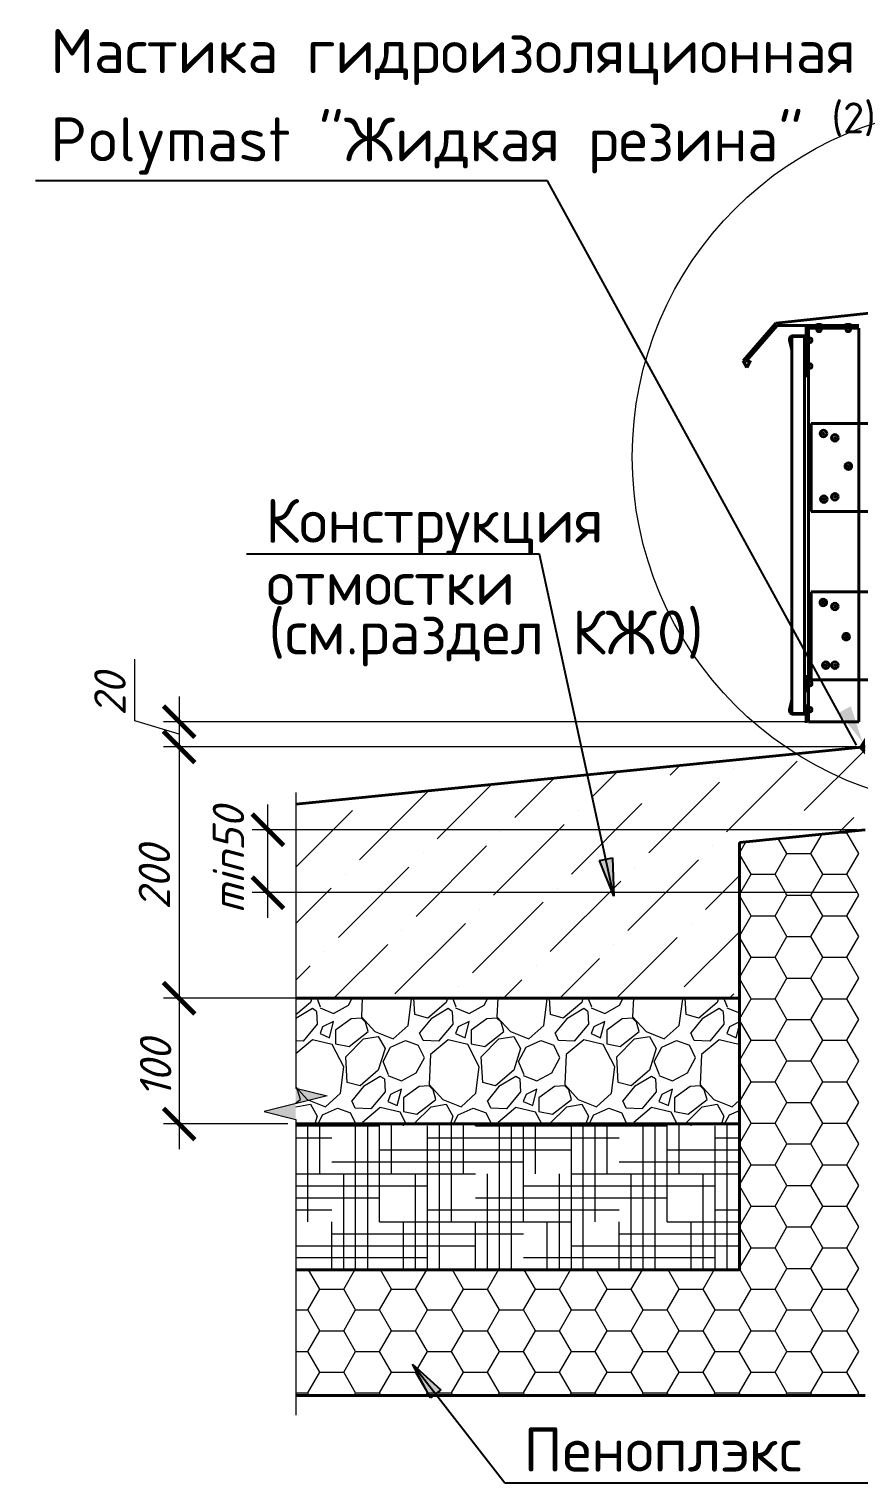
# Model space of a CAD drawing. Header units: millimetres. Extents: x -3689 to 2955806, y -724709 to -635850.
# Drawn here: x 2944629 to 2945289, y -718105 to -716949 of the extents above; entities that cross this region are included whole.
import ezdxf
from ezdxf import colors
from ezdxf.entities.mleader import LeaderData, LeaderLine
from ezdxf.math import Vec2, Vec3

# ---------------------------------------------------------------- set-up
doc = ezdxf.new("R2010")
doc.units = ezdxf.units.MM
for name, color, linetype, lineweight in [('0_текст', 7, 'Continuous', 0), ('_PP_Hatch', 9, 'Continuous', 9), ('_PP_Primary Line Continuous', 3, 'Continuous', 40), ('_Выноска', 7, 'Continuous', 15), ('Стены сечение', 7, 'Continuous', 40), ('Штрих Железобетон', 7, 'Continuous', 15), ('Штрих Мин. Вата', 40, 'Continuous', 15)]:
    doc.layers.add(name, color=color, linetype=linetype, lineweight=lineweight)
doc.layers.add('S-WALL-PATT', color=181, linetype='Continuous')
doc.styles.add('PDF ISOCPEUR', font='isocpeur.ttf')
doc.styles.add('SPDS', font='isocpeui.ttf')

# ---------------------------------------------------------------- blocks, each defined once
blk = doc.blocks.new('_Open90')
at = {"color": 0, "linetype": 'ByBlock', "lineweight": -2}
for p, q in [((-0.5, 0.5), (0, 0)), ((0, 0), (-1, 0)), ((0, 0), (-0.5, -0.5))]:
    blk.add_line(p, q, dxfattribs=at)

msp = doc.modelspace()

# ---------------------------------------------------------------- hatches: boundary and pattern name
for points in [[(2945291.8, -717516.5), (2945272.9, -717492.6), (2945282.2, -717487.5)], [(2945094, -717638.5), (2945082.4, -717610.3), (2945092.8, -717608.1)], [(2944933.8, -718010.8), (2944956.4, -718031.2), (2944948, -718037.7)]]:
    msp.add_hatch(color=256).paths.add_polyline_path(points, flags=0)
at = {"layer": '_Выноска', "true_color": 0xffffff}
msp.add_hatch(color=7, dxfattribs=at).paths.add_polyline_path([(2944841, -717571.1), (2944841, -717791.3), (2944866, -717797.5), (2944816, -717810), (2944841, -717816.3), (2944841, -718036.5), (2944841, -718036.5), (2944841, -717571.1)], flags=0)
at = {"layer": 'S-WALL-PATT'}
h = msp.add_hatch(color=7, dxfattribs=at)
h.dxf.hatch_style = 1
edge = h.paths.add_edge_path()
edge.add_line((2945288.5, -717520.5), (2945293.5, -717526))
edge.add_line((2945293.5, -717526), (2945293.6, -717512.4))
edge.add_arc((2945274, -717505.7), 20.7, 314.3226, 341.0309, ccw=False)

# ---------------------------------------------------------------- linework, layer by layer
for p, q in [((2945034.9, -717366.5), (2944801.9, -717366.5)), ((2945094, -717638.5), (2945034.9, -717366.5)), ((2945082.4, -717610.3), (2945092.8, -717608.1)), ((2945092.8, -717608.1), (2945094, -717638.5)), ((2945094, -717638.5), (2945082.4, -717610.3)), ((2944933.8, -718010.8), (2945007.1, -718105.3)), ((2944933.8, -718010.8), (2944956.4, -718031.2)), ((2944948, -718037.7), (2944933.8, -718010.8)), ((2944956.4, -718031.2), (2944948, -718037.7)), ((2945007.1, -718105.3), (2945346.6, -718105.3))]:
    msp.add_line(p, q)
for points in [[(2945041.2, -717069.7), (2944634.1, -717069.7)], [(2945286.8, -717518.4), (2945041.2, -717069.7)]]:
    msp.add_lwpolyline(points)
at = {"color": 0, "linetype": 'ByBlock', "const_width": 3.75}
for points in [[(2944760.8, -717512.3), (2944735.8, -717487.3)], [(2944760.8, -717532.3), (2944735.8, -717507.3)], [(2944735.8, -717507.3), (2944760.8, -717532.3)], [(2944831.4, -717598.3), (2944806.4, -717573.3)], [(2944806.4, -717623.3), (2944831.4, -717648.3)], [(2944735.8, -717707.3), (2944760.8, -717732.3)], [(2944760.8, -717732.3), (2944735.8, -717707.3)], [(2944735.8, -717807.3), (2944760.8, -717832.3)]]:
    msp.add_lwpolyline(points, dxfattribs=at)
at = {"layer": '_PP_Hatch', "linetype": 'Continuous', "ltscale": 20}
for p, q in [((2945245.3, -717570.5), (2945293.7, -717522.1)), ((2945138.6, -717542.4), (2945146.4, -717534.7)), ((2945183.5, -717587.3), (2945239.7, -717531.2)), ((2945189.2, -717536.8), (2945189.2, -717536.8)), ((2944953.4, -717592.9), (2944996.6, -717549.8)), ((2945015.2, -717576.1), (2945046.5, -717544.8)), ((2945076.9, -717559.3), (2945096.4, -717539.7)), ((2945121.8, -717604.2), (2945177.9, -717548)), ((2944891.7, -717609.8), (2944946.6, -717554.8)), ((2944841, -717615.5), (2944886.1, -717570.5)), ((2945060.1, -717621), (2945116.2, -717564.9)), ((2945065.7, -717570.5), (2945065.7, -717570.5)), ((2944998.3, -717637.8), (2945054.5, -717581.7)), ((2945234.1, -717581.7), (2945234.1, -717581.7)), ((2945272.7, -717587.9), (2945284.6, -717576.1)), ((2945003.9, -717587.3), (2945003.9, -717587.3)), ((2945222.8, -717593), (2945222.8, -717592.9)), ((2944936.6, -717654.7), (2944992.7, -717598.5)), ((2944942.2, -717604.2), (2944942.2, -717604.2)), ((2945172.3, -717598.5), (2945172.3, -717598.5)), ((2944874.9, -717671.5), (2944931, -717615.4)), ((2945105, -717665.9), (2945161.1, -717609.8)), ((2945110.6, -717615.4), (2945110.6, -717615.4)), ((2944880.5, -717621), (2944880.5, -717621)), ((2945043.2, -717682.7), (2945099.4, -717626.6)), ((2945166.7, -717649.1), (2945193.7, -717622.1)), ((2944841, -717660.4), (2944869.2, -717632.2)), ((2945048.8, -717632.2), (2945048.8, -717632.2)), ((2944981.5, -717699.6), (2945037.6, -717643.4)), ((2944987.1, -717649.1), (2944987.1, -717649.1)), ((2944919.8, -717716.4), (2944975.9, -717660.3)), ((2944925.4, -717665.9), (2944925.4, -717665.9)), ((2945155.5, -717660.3), (2945155.5, -717660.3)), ((2944871.4, -717719.8), (2944914.1, -717677.1)), ((2945093.7, -717677.1), (2945093.7, -717677.1)), ((2945095.9, -717719.8), (2945144.3, -717671.5)), ((2945149.9, -717710.8), (2945193.7, -717667)), ((2944863.6, -717682.7), (2944863.6, -717682.7)), ((2945051, -717719.8), (2945082.5, -717688.3)), ((2944841, -717705.3), (2944852.4, -717694)), ((2945032, -717694), (2945032, -717694)), ((2944970.3, -717710.8), (2944970.3, -717710.8)), ((2945006.1, -717719.8), (2945020.8, -717705.2)), ((2944852.7, -717723.1), (2944841, -717733.1)), ((2944853.8, -717719.8), (2944852.7, -717723.1)), ((2944860.8, -717726.9), (2944858, -717719.8)), ((2944882.9, -717725.3), (2944885.9, -717719.8)), ((2944893.8, -717719.8), (2944893.2, -717734.5)), ((2944930.3, -717741.5), (2944933, -717720.5)), ((2944933, -717720.5), (2944932.7, -717719.8)), ((2944935.7, -717732.8), (2944935, -717719.8)), ((2944960.5, -717723.1), (2944946, -717735.5)), ((2944961.6, -717719.8), (2944960.5, -717723.1)), ((2944968.6, -717726.9), (2944965.8, -717719.8)), ((2944990.7, -717725.3), (2944993.7, -717719.8)), ((2945001.6, -717719.8), (2945000.9, -717734.5)), ((2945038.1, -717741.5), (2945040.8, -717720.5)), ((2945040.8, -717720.5), (2945040.5, -717719.8)), ((2945043.5, -717732.8), (2945042.8, -717719.8)), ((2945068.3, -717723.1), (2945053.7, -717735.5)), ((2945069.3, -717719.8), (2945068.3, -717723.1)), ((2945076.4, -717726.9), (2945073.5, -717719.8)), ((2945098.4, -717725.3), (2945101.4, -717719.8)), ((2945109.4, -717719.8), (2945108.7, -717734.5)), ((2945145.9, -717741.5), (2945148.6, -717720.5)), ((2945148.6, -717720.5), (2945148.2, -717719.8)), ((2945151.3, -717732.8), (2945150.6, -717719.8)), ((2945176, -717723.1), (2945161.5, -717735.5)), ((2945177.1, -717719.8), (2945176, -717723.1)), ((2945184.1, -717726.9), (2945181.3, -717719.8)), ((2945185.7, -717719.8), (2945189.2, -717716.4)), ((2944854.4, -717728), (2944841, -717736)), ((2944857.6, -717730.2), (2944854.4, -717728)), ((2944857.6, -717730.2), (2944858.1, -717740.4)), ((2944860.3, -717727.5), (2944871.1, -717731.8)), ((2944871.1, -717731.8), (2944882.9, -717725.3)), ((2944893.2, -717735.5), (2944885.1, -717736.1)), ((2944893.2, -717734.5), (2944903.9, -717746.3)), ((2944896.4, -717738.8), (2944893.2, -717735.5)), ((2944946, -717735.5), (2944935.7, -717732.8)), ((2944962.1, -717728), (2944948.7, -717736.1)), ((2944965.4, -717730.2), (2944962.1, -717728)), ((2944965.4, -717730.2), (2944965.9, -717740.4)), ((2944968.1, -717727.5), (2944978.8, -717731.8)), ((2944978.8, -717731.8), (2944990.7, -717725.3)), ((2945000.9, -717735.5), (2944992.8, -717736.1)), ((2945000.9, -717734.5), (2945011.7, -717746.3)), ((2945004.2, -717738.8), (2945000.9, -717735.5)), ((2945053.7, -717735.5), (2945043.5, -717732.8)), ((2945069.9, -717728), (2945056.4, -717736.1)), ((2945073.1, -717730.2), (2945069.9, -717728)), ((2945073.1, -717730.2), (2945073.7, -717740.4)), ((2945075.8, -717727.5), (2945086.6, -717731.8)), ((2945086.6, -717731.8), (2945098.4, -717725.3)), ((2945108.7, -717735.5), (2945100.6, -717736.1)), ((2945108.7, -717734.5), (2945119.5, -717746.3)), ((2945111.9, -717738.8), (2945108.7, -717735.5)), ((2945161.5, -717735.5), (2945151.3, -717732.8)), ((2945177.7, -717728), (2945164.2, -717736.1)), ((2945180.9, -717730.2), (2945177.7, -717728)), ((2945180.9, -717730.2), (2945181.4, -717740.4)), ((2945183.6, -717727.5), (2945193.7, -717731.5)), ((2944858.1, -717740.4), (2944846.8, -717753.9)), ((2944862.4, -717742.5), (2944860.3, -717747.9)), ((2944871.1, -717738.2), (2944862.4, -717742.5)), ((2944867.8, -717751.2), (2944871.1, -717738.2)), ((2944885.1, -717736.1), (2944872.7, -717745.2)), ((2944872.7, -717745.2), (2944872.7, -717756)), ((2944883.5, -717758.2), (2944898.5, -717746.3)), ((2944898.5, -717746.3), (2944896.4, -717738.8)), ((2944903.9, -717746.3), (2944918.5, -717752.2)), ((2944918.5, -717752.2), (2944930.3, -717741.5)), ((2944948.7, -717736.1), (2944939.5, -717747.4)), ((2944965.9, -717740.4), (2944954.6, -717753.9)), ((2944970.2, -717742.5), (2944968.1, -717747.9)), ((2944978.8, -717738.2), (2944970.2, -717742.5)), ((2944975.6, -717751.2), (2944978.8, -717738.2)), ((2944992.8, -717736.1), (2944980.4, -717745.2)), ((2944980.4, -717745.2), (2944980.4, -717756)), ((2944991.2, -717758.2), (2945006.3, -717746.3)), ((2945006.3, -717746.3), (2945004.2, -717738.8)), ((2945011.7, -717746.3), (2945026.2, -717752.2)), ((2945026.2, -717752.2), (2945038.1, -717741.5)), ((2945056.4, -717736.1), (2945047.3, -717747.4)), ((2945073.7, -717740.4), (2945062.3, -717753.9)), ((2945078, -717742.5), (2945075.8, -717747.9)), ((2945086.6, -717738.2), (2945078, -717742.5)), ((2945083.4, -717751.2), (2945086.6, -717738.2)), ((2945100.6, -717736.1), (2945088.2, -717745.2)), ((2945088.2, -717745.2), (2945088.2, -717756)), ((2945099, -717758.2), (2945114.1, -717746.3)), ((2945114.1, -717746.3), (2945111.9, -717738.8)), ((2945119.5, -717746.3), (2945134, -717752.2)), ((2945134, -717752.2), (2945145.9, -717741.5)), ((2945164.2, -717736.1), (2945155, -717747.4)), ((2945181.4, -717740.4), (2945170.1, -717753.9)), ((2945185.7, -717742.5), (2945183.6, -717747.9)), ((2945193.7, -717738.6), (2945185.7, -717742.5)), ((2945191.1, -717751.2), (2945193.7, -717741)), ((2944854.4, -717752.8), (2944841, -717764.1)), ((2944846.8, -717753.9), (2944841, -717753.6)), ((2944870, -717756.6), (2944854.4, -717752.8)), ((2944860.3, -717747.9), (2944867.8, -717751.2)), ((2944879.2, -717774.3), (2944870, -717756.6)), ((2944872.7, -717756), (2944883.5, -717758.2)), ((2944880.8, -717766.3), (2944894.8, -717752.2)), ((2944894.8, -717752.2), (2944906.6, -717750.1)), ((2944906.6, -717750.1), (2944912, -717759.8)), ((2944916.3, -717758.7), (2944928.2, -717753.3)), ((2944928.2, -717753.3), (2944938.4, -717757.1)), ((2944943.3, -717767.3), (2944938.4, -717757.1)), ((2944942.2, -717753.3), (2944939.5, -717747.4)), ((2944954.6, -717753.9), (2944942.2, -717753.3)), ((2944962.1, -717752.8), (2944948.1, -717764.6)), ((2944977.8, -717756.6), (2944962.1, -717752.8)), ((2944968.1, -717747.9), (2944975.6, -717751.2)), ((2944986.9, -717774.3), (2944977.8, -717756.6)), ((2944980.4, -717756), (2944991.2, -717758.2)), ((2944988.5, -717766.3), (2945002.5, -717752.2)), ((2945002.5, -717752.2), (2945014.4, -717750.1)), ((2945014.4, -717750.1), (2945019.8, -717759.8)), ((2945024.1, -717758.7), (2945035.9, -717753.3)), ((2945035.9, -717753.3), (2945046.2, -717757.1)), ((2945051, -717767.3), (2945046.2, -717757.1)), ((2945050, -717753.3), (2945047.3, -717747.4)), ((2945062.3, -717753.9), (2945050, -717753.3)), ((2945069.9, -717752.8), (2945055.9, -717764.6)), ((2945085.5, -717756.6), (2945069.9, -717752.8)), ((2945075.8, -717747.9), (2945083.4, -717751.2)), ((2945094.7, -717774.3), (2945085.5, -717756.6)), ((2945088.2, -717756), (2945099, -717758.2)), ((2945096.3, -717766.3), (2945110.3, -717752.2)), ((2945110.3, -717752.2), (2945122.2, -717750.1)), ((2945122.2, -717750.1), (2945127.5, -717759.8)), ((2945131.9, -717758.7), (2945143.7, -717753.3)), ((2945143.7, -717753.3), (2945153.9, -717757.1)), ((2945158.8, -717767.3), (2945153.9, -717757.1)), ((2945157.7, -717753.3), (2945155, -717747.4)), ((2945170.1, -717753.9), (2945157.7, -717753.3)), ((2945177.7, -717752.8), (2945163.6, -717764.6)), ((2945193.3, -717756.6), (2945177.7, -717752.8)), ((2945183.6, -717747.9), (2945191.1, -717751.2)), ((2945193.7, -717757.3), (2945193.3, -717756.6)), ((2944881.8, -717786.7), (2944880.8, -717766.3)), ((2944912, -717759.8), (2944906.6, -717777)), ((2944910.4, -717770), (2944916.3, -717758.7)), ((2944914.7, -717780.8), (2944910.4, -717770)), ((2944936.8, -717779.2), (2944943.3, -717767.3)), ((2944948.1, -717764.6), (2944947, -717788.3)), ((2944989.6, -717786.7), (2944988.5, -717766.3)), ((2945019.8, -717759.8), (2945014.4, -717777)), ((2945018.2, -717770), (2945024.1, -717758.7)), ((2945022.5, -717780.8), (2945018.2, -717770)), ((2945044.6, -717779.2), (2945051, -717767.3)), ((2945055.9, -717764.6), (2945054.8, -717788.3)), ((2945097.4, -717786.7), (2945096.3, -717766.3)), ((2945127.5, -717759.8), (2945122.2, -717777)), ((2945125.9, -717770), (2945131.9, -717758.7)), ((2945130.2, -717780.8), (2945125.9, -717770)), ((2945152.3, -717779.2), (2945158.8, -717767.3)), ((2945163.6, -717764.6), (2945162.6, -717788.3)), ((2944876.5, -717795.3), (2944879.2, -717774.3)), ((2944906.6, -717777), (2944892.1, -717789.4)), ((2944914.2, -717781.3), (2944925, -717785.6)), ((2944925, -717785.6), (2944936.8, -717779.2)), ((2944984.2, -717795.3), (2944986.9, -717774.3)), ((2945014.4, -717777), (2944999.8, -717789.4)), ((2945021.9, -717781.3), (2945032.7, -717785.6)), ((2945032.7, -717785.6), (2945044.6, -717779.2)), ((2945092, -717795.3), (2945094.7, -717774.3)), ((2945122.2, -717777), (2945107.6, -717789.4)), ((2945129.7, -717781.3), (2945140.5, -717785.6)), ((2945140.5, -717785.6), (2945152.3, -717779.2)), ((2944841, -717790.3), (2944850.1, -717800.2)), ((2944842.5, -717792.7), (2944841, -717791.2)), ((2944844.7, -717800.2), (2944842.5, -717792.7)), ((2944892.1, -717789.4), (2944881.8, -717786.7)), ((2944894.8, -717790), (2944885.6, -717801.3)), ((2944908.2, -717781.9), (2944894.8, -717790)), ((2944911.5, -717784), (2944908.2, -717781.9)), ((2944911.5, -717784), (2944912, -717794.3)), ((2944925, -717792.1), (2944916.3, -717796.4)), ((2944921.7, -717805), (2944925, -717792.1)), ((2944939, -717790), (2944926.6, -717799.1)), ((2944947, -717789.4), (2944939, -717790)), ((2944947, -717788.3), (2944957.8, -717800.2)), ((2944950.3, -717792.7), (2944947, -717789.4)), ((2944952.4, -717800.2), (2944950.3, -717792.7)), ((2944999.8, -717789.4), (2944989.6, -717786.7)), ((2945002.5, -717790), (2944993.4, -717801.3)), ((2945016, -717781.9), (2945002.5, -717790)), ((2945019.2, -717784), (2945016, -717781.9)), ((2945019.2, -717784), (2945019.8, -717794.3)), ((2945032.7, -717792.1), (2945024.1, -717796.4)), ((2945029.5, -717805), (2945032.7, -717792.1)), ((2945046.7, -717790), (2945034.3, -717799.1)), ((2945054.8, -717789.4), (2945046.7, -717790)), ((2945054.8, -717788.3), (2945065.6, -717800.2)), ((2945058, -717792.7), (2945054.8, -717789.4)), ((2945060.2, -717800.2), (2945058, -717792.7)), ((2945107.6, -717789.4), (2945097.4, -717786.7)), ((2945110.3, -717790), (2945101.1, -717801.3)), ((2945123.8, -717781.9), (2945110.3, -717790)), ((2945127, -717784), (2945123.8, -717781.9)), ((2945127, -717784), (2945127.5, -717794.3)), ((2945140.5, -717792.1), (2945131.9, -717796.4)), ((2945137.2, -717805), (2945140.5, -717792.1)), ((2945154.5, -717790), (2945142.1, -717799.1)), ((2945162.6, -717789.4), (2945154.5, -717790)), ((2945162.6, -717788.3), (2945173.3, -717800.2)), ((2945165.8, -717792.7), (2945162.6, -717789.4)), ((2945168, -717800.2), (2945165.8, -717792.7)), ((2944841, -717803), (2944844.7, -717800.2)), ((2944841, -717806.1), (2944852.7, -717804)), ((2944850.1, -717800.2), (2944864.6, -717806.1)), ((2944852.7, -717804), (2944858.1, -717813.7)), ((2944864.6, -717806.1), (2944876.5, -717795.3)), ((2944888.3, -717807.2), (2944885.6, -717801.3)), ((2944912, -717794.3), (2944900.7, -717807.7)), ((2944916.3, -717796.4), (2944914.2, -717801.8)), ((2944914.2, -717801.8), (2944921.7, -717805)), ((2944926.6, -717799.1), (2944926.6, -717809.9)), ((2944937.3, -717812.1), (2944952.4, -717800.2)), ((2944948.7, -717806.1), (2944960.5, -717804)), ((2944957.8, -717800.2), (2944972.4, -717806.1)), ((2944960.5, -717804), (2944965.9, -717813.7)), ((2944972.4, -717806.1), (2944984.2, -717795.3)), ((2944996.1, -717807.2), (2944993.4, -717801.3)), ((2945019.8, -717794.3), (2945008.5, -717807.7)), ((2945024.1, -717796.4), (2945021.9, -717801.8)), ((2945021.9, -717801.8), (2945029.5, -717805)), ((2945034.3, -717799.1), (2945034.3, -717809.9)), ((2945045.1, -717812.1), (2945060.2, -717800.2)), ((2945056.4, -717806.1), (2945068.3, -717804)), ((2945065.6, -717800.2), (2945080.1, -717806.1)), ((2945068.3, -717804), (2945073.7, -717813.7)), ((2945080.1, -717806.1), (2945092, -717795.3)), ((2945103.8, -717807.2), (2945101.1, -717801.3)), ((2945127.5, -717794.3), (2945116.2, -717807.7)), ((2945131.9, -717796.4), (2945129.7, -717801.8)), ((2945129.7, -717801.8), (2945137.2, -717805)), ((2945142.1, -717799.1), (2945142.1, -717809.9)), ((2945152.9, -717812.1), (2945168, -717800.2)), ((2945164.2, -717806.1), (2945176, -717804)), ((2945173.3, -717800.2), (2945187.9, -717806.1)), ((2945176, -717804), (2945181.4, -717813.7)), ((2945187.9, -717806.1), (2945193.7, -717800.9)), ((2944858.1, -717813.7), (2944856.2, -717819.8)), ((2944858.7, -717819.8), (2944862.4, -717812.6)), ((2944862.4, -717812.6), (2944874.3, -717807.2)), ((2944874.3, -717807.2), (2944884.5, -717811)), ((2944888.7, -717819.8), (2944884.5, -717811)), ((2944900.7, -717807.7), (2944888.3, -717807.2)), ((2944908.2, -717806.7), (2944894.2, -717818.5)), ((2944923.9, -717810.4), (2944908.2, -717806.7)), ((2944928.7, -717819.8), (2944923.9, -717810.4)), ((2944926.6, -717809.9), (2944937.3, -717812.1)), ((2944935, -717819.8), (2944948.7, -717806.1)), ((2944965.9, -717813.7), (2944964, -717819.8)), ((2944966.4, -717819.8), (2944970.2, -717812.6)), ((2944970.2, -717812.6), (2944982.1, -717807.2)), ((2944982.1, -717807.2), (2944992.3, -717811)), ((2944996.5, -717819.8), (2944992.3, -717811)), ((2945008.5, -717807.7), (2944996.1, -717807.2)), ((2945016, -717806.7), (2945002, -717818.5)), ((2945031.6, -717810.4), (2945016, -717806.7)), ((2945036.5, -717819.8), (2945031.6, -717810.4)), ((2945034.3, -717809.9), (2945045.1, -717812.1)), ((2945042.7, -717819.8), (2945056.4, -717806.1)), ((2945073.7, -717813.7), (2945071.7, -717819.8)), ((2945074.2, -717819.8), (2945078, -717812.6)), ((2945078, -717812.6), (2945089.8, -717807.2)), ((2945089.8, -717807.2), (2945100.1, -717811)), ((2945104.3, -717819.8), (2945100.1, -717811)), ((2945116.2, -717807.7), (2945103.8, -717807.2)), ((2945123.8, -717806.7), (2945109.8, -717818.5)), ((2945139.4, -717810.4), (2945123.8, -717806.7)), ((2945144.2, -717819.8), (2945139.4, -717810.4)), ((2945142.1, -717809.9), (2945152.9, -717812.1)), ((2945150.5, -717819.8), (2945164.2, -717806.1)), ((2945181.4, -717813.7), (2945179.5, -717819.8)), ((2945181.9, -717819.8), (2945185.7, -717812.6)), ((2945185.7, -717812.6), (2945193.7, -717809)), ((2944894.2, -717818.5), (2944894.2, -717819.8)), ((2945002, -717818.5), (2945001.9, -717819.8)), ((2945109.8, -717818.5), (2945109.7, -717819.8))]:
    msp.add_line(p, q, dxfattribs=at)
at = {"layer": '_PP_Primary Line Continuous'}
for p, q in [((2945393.1, -717164.6), (2945222.7, -717182.8)), ((2945222.7, -717182.8), (2945196.6, -717212.8)), ((2945223.7, -717184.8), (2945199, -717213)), ((2945222.7, -717182.8), (2945222.7, -717182.8)), ((2945288.7, -717184.8), (2945223.7, -717184.8)), ((2945287.7, -717185.8), (2945247.7, -717185.8)), ((2945247.7, -717185.8), (2945247.7, -717225.8)), ((2945245.4, -717193.3), (2945235.4, -717193.3)), ((2945235.4, -717193.3), (2945235.4, -717493.3)), ((2945245.4, -717493.3), (2945245.4, -717193.3)), ((2945196.6, -717212.8), (2945199.7, -717218)), ((2945199, -717213), (2945199.6, -717213.9)), ((2945199.6, -717213.9), (2945200.7, -717211.6)), ((2945199.7, -717218), (2945202.5, -717212.5)), ((2945235.4, -717493.3), (2945245.4, -717493.3)), ((2945193.7, -717819.8), (2944841, -717819.8)), ((2945193.7, -717935.8), (2945193.7, -717819.8)), ((2944841, -717935.8), (2945193.7, -717935.8))]:
    msp.add_line(p, q, dxfattribs=at)
at = {"layer": '_PP_Primary Line Continuous', "color": 6}
for p, q in [((2945246.7, -717185.8), (2945246.7, -717191.8)), ((2945246.7, -717200.4), (2945246.7, -717185.8)), ((2945233.6, -717196.5), (2945235, -717202.7)), ((2945245.7, -717192.8), (2945236.5, -717192.8)), ((2945245.7, -717210.4), (2945245.7, -717200.4)), ((2945245.7, -717200.4), (2945246.7, -717200.4)), ((2945235, -717203.8), (2945234.8, -717204.4)), ((2945246.7, -717210.4), (2945245.7, -717210.4)), ((2945246.7, -717223.8), (2945246.7, -717210.4)), ((2945246.7, -717462.8), (2945246.7, -717476.2)), ((2945246.7, -717476.2), (2945245.7, -717476.2)), ((2945245.7, -717476.2), (2945245.7, -717486.2)), ((2945233.6, -717490.1), (2945235, -717484)), ((2945235, -717482.9), (2945234.8, -717482.3)), ((2945245.7, -717486.2), (2945246.7, -717486.2)), ((2945246.7, -717486.2), (2945246.7, -717500.8)), ((2945245.7, -717493.8), (2945236.5, -717493.8)), ((2945246.7, -717500.8), (2945246.7, -717494.8))]:
    msp.add_line(p, q, dxfattribs=at)
at = {"layer": '_PP_Primary Line Continuous', "color": 217, "true_color": 0x93278f}
for p, q in [((2945248.7, -717499.8), (2945248.7, -717186.8)), ((2945248.7, -717186.8), (2945288.7, -717186.8)), ((2945288.7, -717186.8), (2945288.7, -717499.8)), ((2945288.7, -717499.8), (2945248.7, -717499.8))]:
    msp.add_line(p, q, dxfattribs=at)
at = {"layer": '_PP_Primary Line Continuous', "color": 116, "true_color": 0x136734}
for p, q in [((2945254.5, -717184.6), (2945254.5, -717184.8)), ((2945254.5, -717184.8), (2945255.5, -717184.8)), ((2945255.5, -717184.8), (2945255.5, -717186.8)), ((2945258.5, -717186.8), (2945258.5, -717184.8)), ((2945258.5, -717184.8), (2945259.5, -717184.8)), ((2945259.5, -717184.8), (2945259.5, -717184.6)), ((2945277.7, -717184.6), (2945277.7, -717184.8)), ((2945277.7, -717184.8), (2945278.7, -717184.8)), ((2945278.7, -717184.8), (2945278.7, -717186.8)), ((2945281.7, -717186.8), (2945281.7, -717184.8)), ((2945281.7, -717184.8), (2945282.7, -717184.8)), ((2945282.7, -717184.8), (2945282.7, -717184.6)), ((2945246.7, -717193.9), (2945246.4, -717193.9)), ((2945246.4, -717198.9), (2945246.7, -717198.9)), ((2945246.7, -717194.9), (2945246.7, -717193.9)), ((2945248.7, -717194.9), (2945246.7, -717194.9)), ((2945246.7, -717198.9), (2945246.7, -717197.9)), ((2945246.7, -717197.9), (2945248.7, -717197.9)), ((2945246.7, -717214.5), (2945246.4, -717214.5)), ((2945246.7, -717215.5), (2945246.7, -717214.5)), ((2945246.4, -717219.5), (2945246.7, -717219.5)), ((2945248.7, -717215.5), (2945246.7, -717215.5)), ((2945246.7, -717219.5), (2945246.7, -717218.5)), ((2945246.7, -717218.5), (2945248.7, -717218.5)), ((2945246.4, -717467.1), (2945246.7, -717467.1)), ((2945246.7, -717467.1), (2945246.7, -717468.1)), ((2945246.7, -717468.1), (2945248.7, -717468.1)), ((2945246.7, -717472.1), (2945246.4, -717472.1)), ((2945248.7, -717471.1), (2945246.7, -717471.1)), ((2945246.7, -717471.1), (2945246.7, -717472.1)), ((2945246.4, -717487.7), (2945246.7, -717487.7)), ((2945246.7, -717492.7), (2945246.4, -717492.7)), ((2945246.7, -717487.7), (2945246.7, -717488.7)), ((2945246.7, -717488.7), (2945248.7, -717488.7)), ((2945248.7, -717491.7), (2945246.7, -717491.7)), ((2945246.7, -717491.7), (2945246.7, -717492.7))]:
    msp.add_line(p, q, dxfattribs=at)
at = {"layer": '_PP_Primary Line Continuous', "color": 159, "true_color": 0x22346e}
for p, q in [((2945250.7, -717262.5), (2945392.2, -717262.5)), ((2945250.7, -717332.5), (2945250.7, -717262.5)), ((2945392.2, -717332.5), (2945250.7, -717332.5)), ((2945250.7, -717396.6), (2945392.2, -717396.6)), ((2945250.7, -717466.6), (2945250.7, -717396.6)), ((2945392.2, -717466.6), (2945250.7, -717466.6))]:
    msp.add_line(p, q, dxfattribs=at)
at = {"layer": '_PP_Primary Line Continuous', "ltscale": 10}
for p, q in [((2945193.7, -717595.9), (2945293.7, -717585.8)), ((2945193.7, -717935.8), (2945193.7, -717595.9)), ((2944841, -717935.8), (2945193.7, -717935.8)), ((2944841, -718035.8), (2945293.7, -718035.8))]:
    msp.add_line(p, q, dxfattribs=at)
at = {"layer": '_PP_Primary Line Continuous', "color": 7}
for centre, radius in [((2945260.5, -717270.6), 2.61), ((2945260.5, -717270.6), 0.21), ((2945269.6, -717274.1), 2.61), ((2945269.6, -717274.1), 0.21), ((2945280.3, -717296.6), 2.61), ((2945280.3, -717296.6), 0.21), ((2945269.6, -717320.9), 2.61), ((2945260.8, -717322.8), 2.61), ((2945260.8, -717322.8), 0.21), ((2945269.6, -717320.9), 0.21), ((2945260.4, -717405), 2.61), ((2945260.4, -717405), 0.21), ((2945269.6, -717408.2), 2.61), ((2945269.6, -717408.2), 0.21), ((2945278.6, -717432.2), 2.61), ((2945278.6, -717432.2), 0.21), ((2945262.3, -717454.9), 2.61), ((2945262.3, -717454.9), 0.21), ((2945269.6, -717454.9), 2.61), ((2945269.6, -717454.9), 0.21)]:
    msp.add_circle(centre, radius, dxfattribs=at)
at = {"layer": '_PP_Primary Line Continuous', "color": 6}
for centre, radius, start, end in [((2945245.7, -717191.8), 1, 270, 0), ((2945236.5, -717195.8), 3, 90, 193.6507), ((2945233.1, -717203.1), 2, 340.8104, 13.6507), ((2945236.5, -717490.8), 3, 166.3493, 270), ((2945233.1, -717483.5), 2, 346.3493, 19.1896), ((2945245.7, -717494.8), 1, 0, 90)]:
    msp.add_arc(centre, radius, start, end, dxfattribs=at)
at = {"layer": '_PP_Primary Line Continuous', "color": 116, "true_color": 0x136734}
for centre, radius, start, end in [((2945257, -717188.4), 4.6, 57.0941, 122.9059), ((2945257, -717187.8), 1.76, 148.2422, 31.7578), ((2945280.2, -717188.4), 4.6, 57.0941, 122.9059), ((2945280.2, -717187.8), 1.76, 148.2422, 31.7578), ((2945250.3, -717196.4), 4.6, 147.0941, 212.9059), ((2945249.6, -717196.4), 1.76, 238.2422, 121.7578), ((2945250.3, -717217), 4.6, 147.0941, 212.9059), ((2945249.6, -717217), 1.76, 238.2422, 121.7578), ((2945250.3, -717469.6), 4.6, 147.0941, 212.9059), ((2945249.6, -717469.6), 1.76, 238.2422, 121.7578), ((2945250.3, -717490.2), 4.6, 147.0941, 212.9059), ((2945249.6, -717490.2), 1.76, 238.2422, 121.7578)]:
    msp.add_arc(centre, radius, start, end, dxfattribs=at)
at = {"layer": '_Выноска'}
for p, q in [((2944713, -717499.2), (2944713, -717450)), ((2944748.3, -717479.8), (2944748.3, -717539.8)), ((2944748.3, -717509.8), (2944713, -717499.2)), ((2945287.4, -717499.8), (2944735.8, -717499.8)), ((2944748.3, -717499.8), (2944748.3, -717739.8)), ((2945287.4, -717519.8), (2944735.8, -717519.8)), ((2945287.4, -717519.8), (2944735.8, -717519.8)), ((2944841, -717556.1), (2944841, -717571.1)), ((2944818.9, -717655.8), (2944818.9, -717565.8)), ((2944841, -717571.1), (2944841, -717791.3)), ((2945287.4, -717585.8), (2944806.4, -717585.8)), ((2945287.4, -717635.8), (2944806.4, -717635.8)), ((2944748.3, -717699.8), (2944748.3, -717839.8)), ((2945187.4, -717719.8), (2944735.8, -717719.8)), ((2944834.8, -717719.8), (2944735.8, -717719.8)), ((2944841, -717719.8), (2945193.7, -717719.8)), ((2944841, -717791.3), (2944866, -717797.5)), ((2944866, -717797.5), (2944816, -717810)), ((2944816, -717810), (2944841, -717816.3)), ((2944841, -717816.3), (2944841, -718036.5)), ((2944834.8, -717819.8), (2944735.8, -717819.8)), ((2944841, -718036.5), (2944841, -718051.5))]:
    msp.add_line(p, q, dxfattribs=at)
msp.add_circle((2945387.7, -717289.2), 279.2, dxfattribs=at)
at = {"layer": 'Стены сечение', "ltscale": 100}
for p, q in [((2945293.7, -717519.8), (2944841, -717565.5)), ((2945193.7, -717595.9), (2945293.7, -717585.8)), ((2945193.7, -717735.8), (2945193.7, -717595.9)), ((2944841, -717719.8), (2945193.7, -717719.8)), ((2944841, -717719.8), (2945193.7, -717719.8)), ((2945193.7, -717719.8), (2945193.7, -717819.8)), ((2945193.7, -717819.8), (2944841, -717819.8)), ((2945193.7, -717819.8), (2944841, -717819.8))]:
    msp.add_line(p, q, dxfattribs=at)
at = {"layer": 'Штрих Железобетон', "linetype": 'Continuous'}
for p, q in [((2944841, -717821.4), (2944907.7, -717821.4)), ((2944850.5, -717897.6), (2944850.5, -717819.8)), ((2944860.1, -717859.5), (2944860.1, -717819.8)), ((2944869.6, -717821.4), (2944869.6, -717819.8)), ((2944888.6, -717935.8), (2944888.6, -717821.4)), ((2944898.2, -717935.7), (2944898.2, -717819.8)), ((2944907.7, -717897.6), (2944907.7, -717819.8)), ((2944917.2, -717859.5), (2944917.2, -717819.8)), ((2944926.7, -717821.4), (2944926.7, -717819.8)), ((2944945.8, -717935.8), (2944945.8, -717821.4)), ((2944955.3, -717935.7), (2944955.3, -717819.8)), ((2944964.8, -717897.6), (2944964.8, -717819.8)), ((2944974.4, -717859.5), (2944974.4, -717819.8)), ((2944983.9, -717821.4), (2944983.9, -717819.8)), ((2944983.9, -717821.4), (2945136.3, -717821.4)), ((2945002.9, -717935.8), (2945002.9, -717821.4)), ((2945012.5, -717935.7), (2945012.5, -717819.8)), ((2945022, -717897.6), (2945022, -717819.8)), ((2945031.5, -717859.5), (2945031.5, -717819.8)), ((2945041, -717821.4), (2945041, -717819.8)), ((2945060.1, -717935.8), (2945060.1, -717821.4)), ((2945069.6, -717935.7), (2945069.6, -717819.8)), ((2945079.1, -717897.6), (2945079.1, -717819.8)), ((2945088.7, -717859.5), (2945088.7, -717819.8)), ((2945098.2, -717821.4), (2945098.2, -717819.8)), ((2945117.2, -717935.8), (2945117.2, -717821.4)), ((2945126.8, -717935.7), (2945126.8, -717819.8)), ((2945136.3, -717897.6), (2945136.3, -717819.8)), ((2945145.8, -717859.5), (2945145.8, -717819.8)), ((2945155.3, -717821.4), (2945155.3, -717819.8)), ((2945174.4, -717935.8), (2945174.4, -717821.4)), ((2945183.9, -717935.7), (2945183.9, -717819.8)), ((2945193.4, -717897.6), (2945193.4, -717819.8)), ((2944841, -717830.9), (2944869.6, -717830.9)), ((2944945.8, -717830.9), (2945098.2, -717830.9)), ((2945174.4, -717830.9), (2945193.7, -717830.9)), ((2944869.6, -717849.9), (2945022, -717849.9)), ((2944907.7, -717840.4), (2945060.1, -717840.4)), ((2945098.2, -717849.9), (2945193.7, -717849.9)), ((2945136.3, -717840.4), (2945193.7, -717840.4)), ((2944841, -717859.5), (2944983.9, -717859.5)), ((2944879.1, -717935.8), (2944879.1, -717859.5)), ((2944936.3, -717935.8), (2944936.3, -717859.5)), ((2944993.4, -717935.8), (2944993.4, -717859.5)), ((2945050.6, -717935.8), (2945050.6, -717859.5)), ((2945060.1, -717859.5), (2945193.7, -717859.5)), ((2945107.7, -717935.8), (2945107.7, -717859.5)), ((2945164.9, -717935.8), (2945164.9, -717859.5)), ((2944841, -717869), (2944945.8, -717869)), ((2945022, -717869), (2945174.4, -717869)), ((2944841, -717878.5), (2944907.7, -717878.5)), ((2944983.9, -717878.5), (2945136.3, -717878.5)), ((2944841, -717888), (2944869.6, -717888)), ((2944945.8, -717888), (2945098.2, -717888)), ((2945174.4, -717888), (2945193.7, -717888)), ((2944869.6, -717935.8), (2944869.6, -717897.6)), ((2944869.6, -717907.1), (2945022, -717907.1)), ((2944907.7, -717897.6), (2945060.1, -717897.6)), ((2944926.7, -717935.8), (2944926.7, -717897.6)), ((2944983.9, -717935.8), (2944983.9, -717897.6)), ((2945041, -717935.8), (2945041, -717897.6)), ((2945098.2, -717935.8), (2945098.2, -717897.6)), ((2945098.2, -717907.1), (2945193.7, -717907.1)), ((2945136.3, -717897.6), (2945193.7, -717897.6)), ((2945155.3, -717935.8), (2945155.3, -717897.6)), ((2944841, -717916.6), (2944983.9, -717916.6)), ((2945060.1, -717916.6), (2945193.7, -717916.6)), ((2944841, -717926.1), (2944945.8, -717926.1)), ((2945022, -717926.1), (2945174.4, -717926.1)), ((2944841, -717935.7), (2944907.7, -717935.7)), ((2944860.1, -717935.8), (2944860.1, -717935.7)), ((2944917.2, -717935.8), (2944917.2, -717935.7)), ((2944974.4, -717935.8), (2944974.4, -717935.7)), ((2944983.9, -717935.7), (2945136.3, -717935.7)), ((2945031.5, -717935.8), (2945031.5, -717935.7)), ((2945088.7, -717935.8), (2945088.7, -717935.7)), ((2945145.8, -717935.8), (2945145.8, -717935.7))]:
    msp.add_line(p, q, dxfattribs=at)
at = {"layer": 'Штрих Мин. Вата', "linetype": 'Continuous'}
for p, q in [((2945193.7, -717604.3), (2945198.8, -717595.4)), ((2945231.5, -717604.7), (2945224.6, -717592.8)), ((2945250.6, -717604.7), (2945259.6, -717589.2)), ((2945269.1, -717588.2), (2945279.2, -717588.2)), ((2945279.2, -717588.2), (2945279.8, -717587.1)), ((2945288.7, -717604.7), (2945279.2, -717588.2)), ((2945203, -717621.2), (2945193.7, -717605.1)), ((2945222, -717621.2), (2945231.5, -717604.7)), ((2945231.5, -717604.7), (2945250.6, -717604.7)), ((2945260.1, -717621.2), (2945250.6, -717604.7)), ((2945279.2, -717621.2), (2945288.7, -717604.7)), ((2945193.7, -717637.3), (2945203, -717621.2)), ((2945203, -717621.2), (2945222, -717621.2)), ((2945231.5, -717637.7), (2945222, -717621.2)), ((2945250.6, -717637.7), (2945260.1, -717621.2)), ((2945260.1, -717621.2), (2945279.2, -717621.2)), ((2945288.7, -717637.7), (2945279.2, -717621.2)), ((2945203, -717654.2), (2945193.7, -717638.1)), ((2945222, -717654.2), (2945231.5, -717637.7)), ((2945231.5, -717637.7), (2945250.6, -717637.7)), ((2945260.1, -717654.2), (2945250.6, -717637.7)), ((2945279.2, -717654.2), (2945288.7, -717637.7)), ((2945193.7, -717670.3), (2945203, -717654.2)), ((2945203, -717654.2), (2945222, -717654.2)), ((2945231.5, -717670.7), (2945222, -717654.2)), ((2945250.6, -717670.7), (2945260.1, -717654.2)), ((2945260.1, -717654.2), (2945279.2, -717654.2)), ((2945288.7, -717670.7), (2945279.2, -717654.2)), ((2945203, -717687.2), (2945193.7, -717671.1)), ((2945222, -717687.2), (2945231.5, -717670.7)), ((2945231.5, -717670.7), (2945250.6, -717670.7)), ((2945260.1, -717687.2), (2945250.6, -717670.7)), ((2945279.2, -717687.2), (2945288.7, -717670.7)), ((2945193.7, -717703.3), (2945203, -717687.2)), ((2945203, -717687.2), (2945222, -717687.2)), ((2945231.5, -717703.7), (2945222, -717687.2)), ((2945250.6, -717703.7), (2945260.1, -717687.2)), ((2945260.1, -717687.2), (2945279.2, -717687.2)), ((2945288.7, -717703.7), (2945279.2, -717687.2)), ((2945203, -717720.2), (2945193.7, -717704.1)), ((2945222, -717720.2), (2945231.5, -717703.7)), ((2945231.5, -717703.7), (2945250.6, -717703.7)), ((2945260.1, -717720.2), (2945250.6, -717703.7)), ((2945279.2, -717720.2), (2945288.7, -717703.7)), ((2945193.7, -717736.3), (2945203, -717720.2)), ((2945203, -717720.2), (2945222, -717720.2)), ((2945231.5, -717736.7), (2945222, -717720.2)), ((2945250.6, -717736.7), (2945260.1, -717720.2)), ((2945260.1, -717720.2), (2945279.2, -717720.2)), ((2945288.7, -717736.7), (2945279.2, -717720.2)), ((2945203, -717753.2), (2945193.7, -717737.1)), ((2945222, -717753.2), (2945231.5, -717736.7)), ((2945231.5, -717736.7), (2945250.6, -717736.7)), ((2945260.1, -717753.2), (2945250.6, -717736.7)), ((2945279.2, -717753.2), (2945288.7, -717736.7)), ((2945193.7, -717769.3), (2945203, -717753.2)), ((2945203, -717753.2), (2945222, -717753.2)), ((2945231.5, -717769.7), (2945222, -717753.2)), ((2945250.6, -717769.7), (2945260.1, -717753.2)), ((2945260.1, -717753.2), (2945279.2, -717753.2)), ((2945288.7, -717769.7), (2945279.2, -717753.2)), ((2945203, -717786.2), (2945193.7, -717770.1)), ((2945222, -717786.2), (2945231.5, -717769.7)), ((2945231.5, -717769.7), (2945250.6, -717769.7)), ((2945260.1, -717786.2), (2945250.6, -717769.7)), ((2945279.2, -717786.2), (2945288.7, -717769.7)), ((2945193.7, -717802.3), (2945203, -717786.2)), ((2945203, -717786.2), (2945222, -717786.2)), ((2945231.5, -717802.7), (2945222, -717786.2)), ((2945250.6, -717802.7), (2945260.1, -717786.2)), ((2945260.1, -717786.2), (2945279.2, -717786.2)), ((2945288.7, -717802.7), (2945279.2, -717786.2)), ((2945203, -717819.2), (2945193.7, -717803.1)), ((2945222, -717819.2), (2945231.5, -717802.7)), ((2945231.5, -717802.7), (2945250.6, -717802.7)), ((2945260.1, -717819.2), (2945250.6, -717802.7)), ((2945279.2, -717819.2), (2945288.7, -717802.7)), ((2945193.7, -717835.3), (2945203, -717819.2)), ((2945203, -717819.2), (2945222, -717819.2)), ((2945231.5, -717835.7), (2945222, -717819.2)), ((2945250.6, -717835.7), (2945260.1, -717819.2)), ((2945260.1, -717819.2), (2945279.2, -717819.2)), ((2945288.7, -717835.7), (2945279.2, -717819.2)), ((2945203, -717852.2), (2945193.7, -717836.1)), ((2945222, -717852.2), (2945231.5, -717835.7)), ((2945231.5, -717835.7), (2945250.6, -717835.7)), ((2945260.1, -717852.2), (2945250.6, -717835.7)), ((2945279.2, -717852.2), (2945288.7, -717835.7)), ((2945193.7, -717868.3), (2945203, -717852.2)), ((2945203, -717852.2), (2945222, -717852.2)), ((2945231.5, -717868.7), (2945222, -717852.2)), ((2945250.6, -717868.7), (2945260.1, -717852.2)), ((2945260.1, -717852.2), (2945279.2, -717852.2)), ((2945288.7, -717868.7), (2945279.2, -717852.2)), ((2945203, -717885.2), (2945193.7, -717869)), ((2945222, -717885.2), (2945231.5, -717868.7)), ((2945231.5, -717868.7), (2945250.6, -717868.7)), ((2945260.1, -717885.2), (2945250.6, -717868.7)), ((2945279.2, -717885.2), (2945288.7, -717868.7)), ((2945193.7, -717901.3), (2945203, -717885.2)), ((2945203, -717885.2), (2945222, -717885.2)), ((2945231.5, -717901.7), (2945222, -717885.2)), ((2945250.6, -717901.7), (2945260.1, -717885.2)), ((2945260.1, -717885.2), (2945279.2, -717885.2)), ((2945288.7, -717901.7), (2945279.2, -717885.2)), ((2945203, -717918.2), (2945193.7, -717902)), ((2945222, -717918.2), (2945231.5, -717901.7)), ((2945231.5, -717901.7), (2945250.6, -717901.7)), ((2945260.1, -717918.2), (2945250.6, -717901.7)), ((2945279.2, -717918.2), (2945288.7, -717901.7)), ((2945193.7, -717934.3), (2945203, -717918.2)), ((2945203, -717918.2), (2945222, -717918.2)), ((2945231.5, -717934.7), (2945222, -717918.2)), ((2945250.6, -717934.7), (2945260.1, -717918.2)), ((2945260.1, -717918.2), (2945279.2, -717918.2)), ((2945288.7, -717934.7), (2945279.2, -717918.2)), ((2944860.1, -717951.2), (2944851.2, -717935.8)), ((2944879.1, -717951.2), (2944888, -717935.8)), ((2944917.2, -717951.2), (2944908.4, -717935.8)), ((2944936.3, -717951.2), (2944945.1, -717935.8)), ((2944974.4, -717951.2), (2944965.5, -717935.8)), ((2944993.4, -717951.2), (2945002.3, -717935.8)), ((2945031.5, -717951.2), (2945022.7, -717935.8)), ((2945050.6, -717951.2), (2945059.4, -717935.8)), ((2945088.7, -717951.2), (2945079.8, -717935.8)), ((2945107.7, -717951.2), (2945116.6, -717935.8)), ((2945145.8, -717951.2), (2945137, -717935.8)), ((2945164.9, -717951.2), (2945173.7, -717935.8)), ((2945203, -717951.2), (2945193.7, -717935)), ((2945222, -717951.2), (2945231.5, -717934.7)), ((2945231.5, -717934.7), (2945250.6, -717934.7)), ((2945260.1, -717951.2), (2945250.6, -717934.7)), ((2945279.2, -717951.2), (2945288.7, -717934.7)), ((2944850.5, -717967.7), (2944860.1, -717951.2)), ((2944860.1, -717951.2), (2944879.1, -717951.2)), ((2944888.6, -717967.7), (2944879.1, -717951.2)), ((2944907.7, -717967.7), (2944917.2, -717951.2)), ((2944917.2, -717951.2), (2944936.3, -717951.2)), ((2944945.8, -717967.7), (2944936.3, -717951.2)), ((2944964.8, -717967.7), (2944974.4, -717951.2)), ((2944974.4, -717951.2), (2944993.4, -717951.2)), ((2945002.9, -717967.7), (2944993.4, -717951.2)), ((2945022, -717967.7), (2945031.5, -717951.2)), ((2945031.5, -717951.2), (2945050.6, -717951.2)), ((2945060.1, -717967.7), (2945050.6, -717951.2)), ((2945079.1, -717967.7), (2945088.7, -717951.2)), ((2945088.7, -717951.2), (2945107.7, -717951.2)), ((2945117.2, -717967.7), (2945107.7, -717951.2)), ((2945136.3, -717967.7), (2945145.8, -717951.2)), ((2945145.8, -717951.2), (2945164.9, -717951.2)), ((2945174.4, -717967.7), (2945164.9, -717951.2)), ((2945193.4, -717967.7), (2945203, -717951.2)), ((2945203, -717951.2), (2945222, -717951.2)), ((2945231.5, -717967.7), (2945222, -717951.2)), ((2945250.6, -717967.7), (2945260.1, -717951.2)), ((2945260.1, -717951.2), (2945279.2, -717951.2)), ((2945288.7, -717967.7), (2945279.2, -717951.2)), ((2944841, -717967.7), (2944850.5, -717967.7)), ((2944860.1, -717984.2), (2944850.5, -717967.7)), ((2944879.1, -717984.2), (2944888.6, -717967.7)), ((2944888.6, -717967.7), (2944907.7, -717967.7)), ((2944917.2, -717984.2), (2944907.7, -717967.7)), ((2944936.3, -717984.2), (2944945.8, -717967.7)), ((2944945.8, -717967.7), (2944964.8, -717967.7)), ((2944974.4, -717984.2), (2944964.8, -717967.7)), ((2944993.4, -717984.2), (2945002.9, -717967.7)), ((2945002.9, -717967.7), (2945022, -717967.7)), ((2945031.5, -717984.2), (2945022, -717967.7)), ((2945050.6, -717984.2), (2945060.1, -717967.7)), ((2945060.1, -717967.7), (2945079.1, -717967.7)), ((2945088.7, -717984.2), (2945079.1, -717967.7)), ((2945107.7, -717984.2), (2945117.2, -717967.7)), ((2945117.2, -717967.7), (2945136.3, -717967.7)), ((2945145.8, -717984.2), (2945136.3, -717967.7)), ((2945164.9, -717984.2), (2945174.4, -717967.7)), ((2945174.4, -717967.7), (2945193.4, -717967.7)), ((2945203, -717984.2), (2945193.4, -717967.7)), ((2945222, -717984.2), (2945231.5, -717967.7)), ((2945231.5, -717967.7), (2945250.6, -717967.7)), ((2945260.1, -717984.2), (2945250.6, -717967.7)), ((2945279.2, -717984.2), (2945288.7, -717967.7)), ((2944850.5, -718000.7), (2944860.1, -717984.2)), ((2944860.1, -717984.2), (2944879.1, -717984.2)), ((2944888.6, -718000.7), (2944879.1, -717984.2)), ((2944907.7, -718000.7), (2944917.2, -717984.2)), ((2944917.2, -717984.2), (2944936.3, -717984.2)), ((2944945.8, -718000.7), (2944936.3, -717984.2)), ((2944964.8, -718000.7), (2944974.4, -717984.2)), ((2944974.4, -717984.2), (2944993.4, -717984.2)), ((2945002.9, -718000.7), (2944993.4, -717984.2)), ((2945022, -718000.7), (2945031.5, -717984.2)), ((2945031.5, -717984.2), (2945050.6, -717984.2)), ((2945060.1, -718000.7), (2945050.6, -717984.2)), ((2945079.1, -718000.7), (2945088.7, -717984.2)), ((2945088.7, -717984.2), (2945107.7, -717984.2)), ((2945117.2, -718000.7), (2945107.7, -717984.2)), ((2945136.3, -718000.7), (2945145.8, -717984.2)), ((2945145.8, -717984.2), (2945164.9, -717984.2)), ((2945174.4, -718000.7), (2945164.9, -717984.2)), ((2945193.4, -718000.7), (2945203, -717984.2)), ((2945203, -717984.2), (2945222, -717984.2)), ((2945231.5, -718000.7), (2945222, -717984.2)), ((2945250.6, -718000.7), (2945260.1, -717984.2)), ((2945260.1, -717984.2), (2945279.2, -717984.2)), ((2945288.7, -718000.7), (2945279.2, -717984.2)), ((2944841, -718000.7), (2944850.5, -718000.7)), ((2944860.1, -718017.2), (2944850.5, -718000.7)), ((2944879.1, -718017.2), (2944888.6, -718000.7)), ((2944888.6, -718000.7), (2944907.7, -718000.7)), ((2944917.2, -718017.2), (2944907.7, -718000.7)), ((2944936.3, -718017.2), (2944945.8, -718000.7)), ((2944945.8, -718000.7), (2944964.8, -718000.7)), ((2944974.4, -718017.2), (2944964.8, -718000.7)), ((2944993.4, -718017.2), (2945002.9, -718000.7)), ((2945002.9, -718000.7), (2945022, -718000.7)), ((2945031.5, -718017.2), (2945022, -718000.7)), ((2945050.6, -718017.2), (2945060.1, -718000.7)), ((2945060.1, -718000.7), (2945079.1, -718000.7)), ((2945088.7, -718017.2), (2945079.1, -718000.7)), ((2945107.7, -718017.2), (2945117.2, -718000.7)), ((2945117.2, -718000.7), (2945136.3, -718000.7)), ((2945145.8, -718017.2), (2945136.3, -718000.7)), ((2945164.9, -718017.2), (2945174.4, -718000.7)), ((2945174.4, -718000.7), (2945193.4, -718000.7)), ((2945203, -718017.2), (2945193.4, -718000.7)), ((2945222, -718017.2), (2945231.5, -718000.7)), ((2945231.5, -718000.7), (2945250.6, -718000.7)), ((2945260.1, -718017.2), (2945250.6, -718000.7)), ((2945279.2, -718017.2), (2945288.7, -718000.7)), ((2944850.5, -718033.7), (2944860.1, -718017.2)), ((2944860.1, -718017.2), (2944879.1, -718017.2)), ((2944888.6, -718033.7), (2944879.1, -718017.2)), ((2944907.7, -718033.7), (2944917.2, -718017.2)), ((2944917.2, -718017.2), (2944936.3, -718017.2)), ((2944945.8, -718033.7), (2944936.3, -718017.2)), ((2944964.8, -718033.7), (2944974.4, -718017.2)), ((2944974.4, -718017.2), (2944993.4, -718017.2)), ((2945002.9, -718033.7), (2944993.4, -718017.2)), ((2945022, -718033.7), (2945031.5, -718017.2)), ((2945031.5, -718017.2), (2945050.6, -718017.2)), ((2945060.1, -718033.7), (2945050.6, -718017.2)), ((2945079.1, -718033.7), (2945088.7, -718017.2)), ((2945088.7, -718017.2), (2945107.7, -718017.2)), ((2945117.2, -718033.7), (2945107.7, -718017.2)), ((2945136.3, -718033.7), (2945145.8, -718017.2)), ((2945145.8, -718017.2), (2945164.9, -718017.2)), ((2945174.4, -718033.7), (2945164.9, -718017.2)), ((2945193.4, -718033.7), (2945203, -718017.2)), ((2945203, -718017.2), (2945222, -718017.2)), ((2945231.5, -718033.7), (2945222, -718017.2)), ((2945250.6, -718033.7), (2945260.1, -718017.2)), ((2945260.1, -718017.2), (2945279.2, -718017.2)), ((2945288.7, -718033.7), (2945279.2, -718017.2)), ((2944841, -718033.7), (2944850.5, -718033.7)), ((2944851.8, -718035.8), (2944850.5, -718033.7)), ((2944887.4, -718035.8), (2944888.6, -718033.7)), ((2944888.6, -718033.7), (2944907.7, -718033.7)), ((2944908.9, -718035.8), (2944907.7, -718033.7)), ((2944944.5, -718035.8), (2944945.8, -718033.7)), ((2944945.8, -718033.7), (2944964.8, -718033.7)), ((2944966.1, -718035.8), (2944964.8, -718033.7)), ((2945001.7, -718035.8), (2945002.9, -718033.7)), ((2945002.9, -718033.7), (2945022, -718033.7)), ((2945023.2, -718035.8), (2945022, -718033.7)), ((2945058.8, -718035.8), (2945060.1, -718033.7)), ((2945060.1, -718033.7), (2945079.1, -718033.7)), ((2945080.4, -718035.8), (2945079.1, -718033.7)), ((2945116, -718035.8), (2945117.2, -718033.7)), ((2945117.2, -718033.7), (2945136.3, -718033.7)), ((2945137.5, -718035.8), (2945136.3, -718033.7)), ((2945173.1, -718035.8), (2945174.4, -718033.7)), ((2945174.4, -718033.7), (2945193.4, -718033.7)), ((2945194.7, -718035.8), (2945193.4, -718033.7)), ((2945230.3, -718035.8), (2945231.5, -718033.7)), ((2945231.5, -718033.7), (2945250.6, -718033.7)), ((2945251.8, -718035.8), (2945250.6, -718033.7)), ((2945287.4, -718035.8), (2945288.7, -718033.7))]:
    msp.add_line(p, q, dxfattribs=at)

# ---------------------------------------------------------------- texts
at = {"style": 'PDF ISOCPEUR'}
for s, p in [('Конструкция ', (2944816.9, -717357.5)), ('отмостки', (2944817.7, -717407)), ('(см.раздел КЖ0)', (2944819.3, -717446.3)), ('Пеноплэкс ', (2945022.1, -718096.3))]:
    msp.add_text(s, height=35, dxfattribs=at).set_placement(p)
at = {"insert": (2944646.1, -716948.9), "char_height": 35, "attachment_point": 1, "style": 'PDF ISOCPEUR'}
msp.add_mtext_dynamic_manual_height_columns('\\A1;Мастика гидроизоляционная \\PPolymast "Жидкая резина" {\\H0.7x;\\S(2)^ ;}', width=693.137, gutter_width=75, heights=[0], dxfattribs=at)
at = {"layer": '_Выноска', "style": 'SPDS'}
for s, p in [('20', (2944705.8, -717495.1)), ('min50', (2944800, -717652.3)), ('200', (2944741.1, -717649.4)), ('100', (2944742.1, -717799.1))]:
    msp.add_text(s, height=25, rotation=90, dxfattribs=at).set_placement(p)

# ---------------------------------------------------------------- leaders
at = {"layer": '0_текст'}
ml = msp.add_multileader_mtext('Standard', dxfattribs=at)
ml.set_content('\\A1;{\\fISOCPEUR|b0|i0|c204|p34;Мастика гидроизоляционная \\PPolymast "Жидкая резина" \\H0.7x;\\S(2)^ ;}', color=256, style='SPDS')
ml.set_leader_properties(color=256, linetype='ByLayer', lineweight=-1)
ml.build(insert=Vec2(0, 0))
ml.multileader.update_dxf_attribs({"text_left_attachment_type": 6, "text_right_attachment_type": 6, "dogleg_length": 0, "arrow_head_size": 35, "scale": 10})
ctx = ml.context
ctx.base_point, ctx.scale, ctx.char_height, ctx.arrow_head_size, ctx.landing_gap_size, ctx.plane_origin = Vec3(2948875.9, -717123.4), 10, 25, 35, 0.1, Vec3(2950924.1, -717574.2)
ctx.left_attachment, ctx.right_attachment, ctx.text_align_type = 6, 6, 2
notes = []
notes.append((ctx, [(0, (1, 1, 0), (2949330.1, -717123.4), (-1, 0), 0, [(0, [(2949528.3, -717608.4)], 0, [])])]))
ctx.mtext.insert, ctx.mtext.width, ctx.mtext.defined_height, ctx.mtext.alignment, ctx.mtext.flow_direction = Vec3(2949330, -717090.9), 522.242, 9.24, 3, 5
ml = msp.add_multileader_mtext('Standard', dxfattribs=at)
ml.set_content('\\pxql,t23;Керамогранит на подсистеме^I- 10 мм\\PВоздушный зазор ^I- 100 мм\\PГидро-ветрозащитная мембрана\\PISOBOX 95^I- 4 мм\\PМинераловатные плиты \\PТЕХНОЛАЙТ ЭКСТРА ^I- 100 мм\\P\\pt30;Монолитная стена (см. КЖ0)', color=256, style='SPDS')
ml.set_leader_properties(color=256, linetype='ByLayer', lineweight=-1)
ml.set_arrow_properties(name='OPEN90')
ml.build(insert=Vec2(0, 0))
ml.multileader.update_dxf_attribs({"text_left_attachment_type": 6, "text_right_attachment_type": 6, "dogleg_length": 0, "arrow_head_size": 25, "scale": 10})
ctx = ml.context
ctx.base_point, ctx.scale, ctx.char_height, ctx.arrow_head_size, ctx.landing_gap_size, ctx.plane_origin = Vec3(2948875.2, -717339.7), 10, 20, 25, 0.1, Vec3(2952570.1, -717600.9)
ctx.left_attachment, ctx.right_attachment, ctx.text_align_type = 6, 6, 2
notes.append((ctx, [(0, (1, 1, 0), (2949444.8, -717339.7), (-1, 0), 0, [(0, [(2949627.3, -717339.4)], 0, [])])]))
ctx.mtext.insert, ctx.mtext.width, ctx.mtext.defined_height, ctx.mtext.alignment, ctx.mtext.flow_direction = Vec3(2949444.7, -717315.7), 725.338, 180.2, 3, 5
for ctx, leaders in notes:
    for number, flags, end, landing, length, lines in leaders:
        leader = LeaderData()
        leader.index, (leader.has_last_leader_line, leader.has_dogleg_vector, leader.attachment_direction) = number, flags
        leader.last_leader_point, leader.dogleg_vector, leader.dogleg_length = Vec3(end), Vec3(landing), length
        for number, points, colour, breaks in lines:
            line = LeaderLine()
            line.index, line.vertices, line.color, line.breaks = number, Vec3.list(points), colors.encode_raw_color(colour), breaks
            leader.lines.append(line)
        ctx.leaders.append(leader)

doc.saveas('drawing.dxf')
